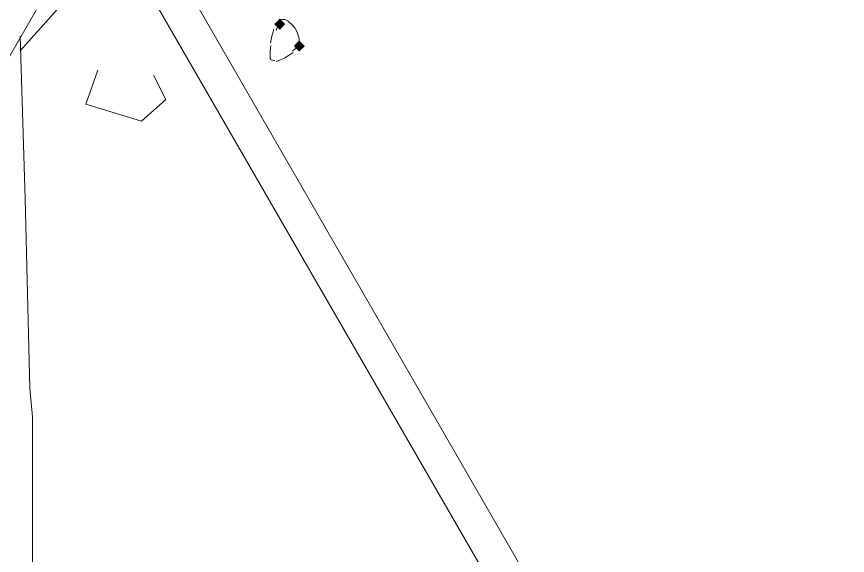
# Model space of a CAD drawing. Header units: millimetres. Extents: x 0 to 420, y 0 to 297.
# Drawn here: x 347.97 to 355.22, y 81.01 to 85.71 of the extents above; entities that cross this region are included whole.
import ezdxf

# ---------------------------------------------------------------- set-up
doc = ezdxf.new("R2010")
doc.units = ezdxf.units.MM

msp = doc.modelspace()

# ---------------------------------------------------------------- hatches: boundary and pattern name
for points in [[(350.266, 85.6827), (350.2448, 85.6615), (350.2237, 85.6403), (350.2448, 85.6192), (350.266, 85.598), (350.2872, 85.6192), (350.3083, 85.6403), (350.2872, 85.6615), (350.266, 85.6827)], [(350.4353, 85.4922), (350.4142, 85.471), (350.393, 85.4498), (350.4142, 85.4287), (350.4353, 85.4075), (350.4565, 85.4287), (350.4777, 85.4498), (350.4565, 85.471), (350.4353, 85.4922)]]:
    msp.add_hatch(color=7).paths.add_polyline_path(points)

# ---------------------------------------------------------------- linework, layer by layer
at = {"lineweight": 13}
for points in [[(355.219, 75.9672), (347.98, 88.519)], [(355.0073, 75.7343), (347.98, 87.9052)], [(348.6785, 86.6987), (342.138, 75.3533)], [(348.0012, 85.4075), (348.869, 86.3812)], [(350.265, 85.646), (350.2552, 85.6321), (350.2467, 85.6173), (350.2394, 85.6019), (350.2335, 85.5859)], [(350.3388, 85.6702), (350.3128, 85.6811), (350.2856, 85.6817), (350.2599, 85.6723), (350.2389, 85.6536)], [(350.4301, 85.5296), (350.4169, 85.5702), (350.3965, 85.6071), (350.3694, 85.6396), (350.3364, 85.6665)], [(350.2128, 85.5961), (350.2039, 85.5662), (350.1965, 85.536), (350.1905, 85.5055), (350.186, 85.4746)], [(348.234, 75.2052), (348.107, 75.7767), (348.0435, 76.4117), (348.0435, 77.4488), (348.0435, 78.6977), (348.107, 80.7932), (348.107, 82.2113), (348.0858, 82.4653), (348.0435, 84.1163), (348.0012, 85.5345)], [(350.4027, 85.4401), (350.4104, 85.448), (350.4177, 85.4561), (350.4248, 85.4645), (350.4316, 85.4731)], [(350.4318, 85.4695), (350.4334, 85.4777), (350.4345, 85.486), (350.4351, 85.4944), (350.4353, 85.5027)], [(350.4353, 85.5027), (350.4351, 85.5102), (350.4345, 85.5177), (350.4335, 85.5251), (350.4321, 85.5325)], [(350.1874, 85.4552), (350.1848, 85.4302), (350.1828, 85.405), (350.1817, 85.3798), (350.1813, 85.3546)], [(350.3767, 85.4058), (350.3851, 85.4124), (350.3933, 85.4193), (350.4012, 85.4265), (350.4089, 85.4339)], [(350.1813, 85.3546), (350.1817, 85.3481), (350.1829, 85.3418), (350.1848, 85.3356), (350.1875, 85.3297)], [(350.185, 85.3397), (350.1921, 85.3307), (350.2017, 85.325), (350.2126, 85.3228), (350.2239, 85.3247)], [(350.2343, 85.3138), (350.2732, 85.3296), (350.3108, 85.3481), (350.3469, 85.3695), (350.3814, 85.3935)], [(348.6785, 85.2382), (348.5727, 84.9418), (349.0595, 84.7937), (349.2712, 84.9842), (349.1653, 85.1958)]]:
    msp.add_lwpolyline(points, dxfattribs=at)
at = {"lineweight": 0}
for points in [[(350.266, 85.6827), (350.2448, 85.6615), (350.2237, 85.6403), (350.2448, 85.6192), (350.266, 85.598), (350.2872, 85.6192), (350.3083, 85.6403), (350.2872, 85.6615)], [(350.4353, 85.4922), (350.4142, 85.471), (350.393, 85.4498), (350.4142, 85.4287), (350.4353, 85.4075), (350.4565, 85.4287), (350.4777, 85.4498), (350.4565, 85.471)]]:
    msp.add_lwpolyline(points, close=True, dxfattribs=at)

doc.saveas('drawing.dxf')
